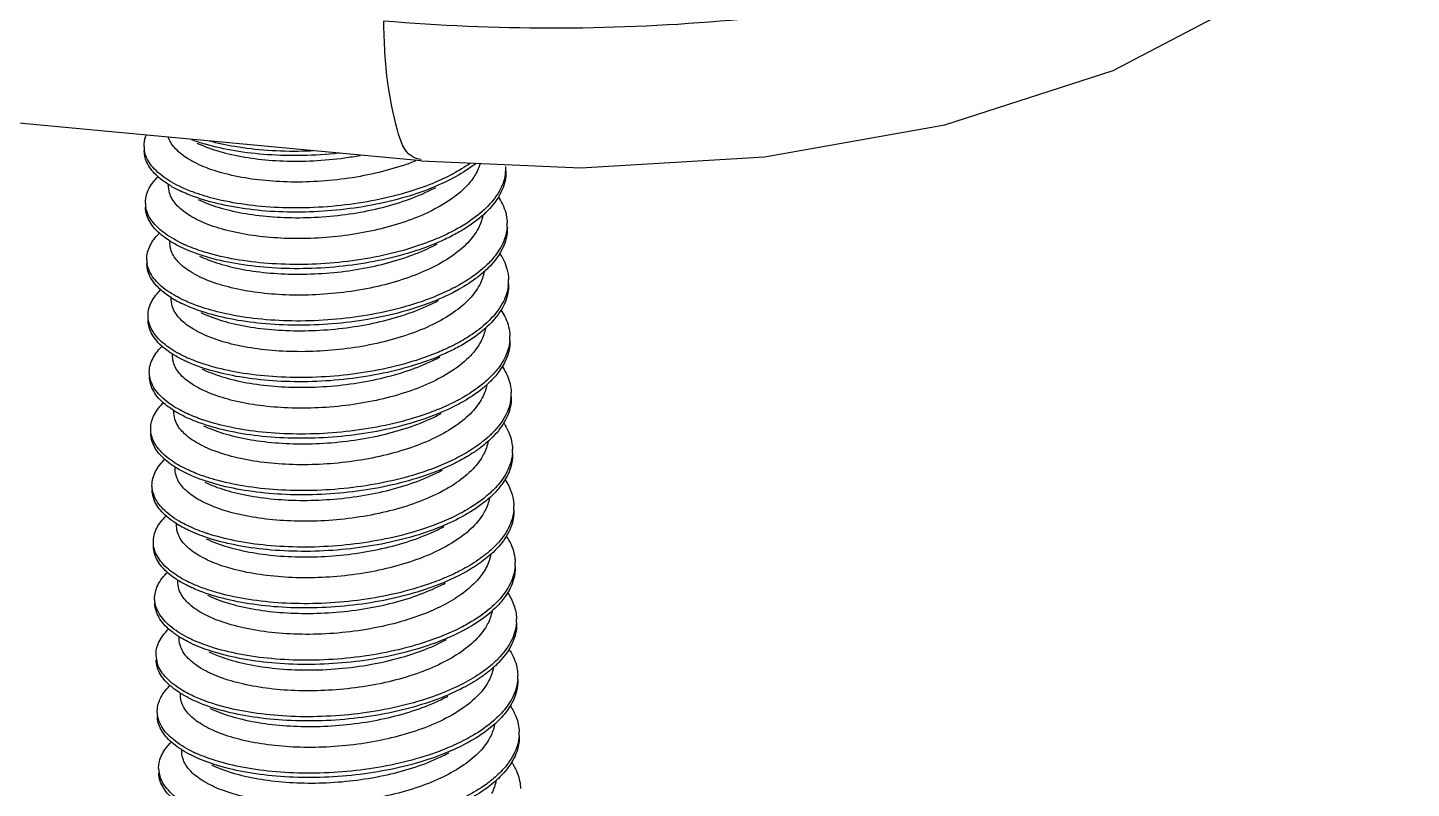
# Model space of a CAD drawing. Header units: millimetres. Extents: x 1690 to 2009, y -242 to -21.
# Drawn here: x 1798.99 to 1807.8, y -219.04 to -214.2 of the extents above; entities that cross this region are included whole.
import ezdxf

# ---------------------------------------------------------------- set-up
doc = ezdxf.new("R2010")
doc.units = ezdxf.units.MM
doc.layers.add('3_ALL_AXES', color=7, linetype='Continuous')

# ---------------------------------------------------------------- blocks, each defined once
blk = doc.blocks.new('u40')
at = {"color": 7, "linetype": 'Continuous'}
for p, q in [((-19.39, 21.7012), (-91.1897, 28.4318)), ((-19.2253, 17.9593), (-19.2272, 17.9585))]:
    blk.add_line(p, q, dxfattribs=at)
blk.add_lwpolyline([(-19.3901, 21.7012), (-18.3735, 21.6566), (-17.2035, 21.7264), (-16.0553, 21.9302), (-14.9838, 22.2761), (-14.1042, 22.7381), (-13.4417, 23.2962), (-13.0859, 23.7731)], dxfattribs=at)
for centre, radius, start, end in [((-20.9736, 21.7967), 0.1796, 181.81195, 190.26885), ((-19.9919, 23.109), 1.518, 288.78818, 292.0434), ((-19.5525, 22.336), 0.8287, 306.62037, 308.24956), ((-19.7808, 22.7311), 1.262, 297.74225, 297.88599), ((-19.1256, 21.658), 0.2759, 351.15681, 1.42581), ((-20.6355, 22.1262), 0.6804, 238.67599, 240.19567), ((-20.5883, 22.2098), 0.7764, 240.23764, 244.4834), ((-19.9492, 23.1091), 1.6761, 290.33703, 291.87548), ((-19.9142, 23.0212), 1.5814, 291.8848, 292.51994), ((-20.9731, 21.4338), 0.1715, 180.92944, 190.44722), ((-19.4376, 21.8735), 0.6606, 312.79873, 313.15156), ((-19.4284, 21.8638), 0.6473, 313.14919, 314.21271), ((-19.4043, 21.8128), 0.6137, 314.20166, 316.13038), ((-19.1114, 21.2991), 0.2703, 355.59217, 1.20668), ((-20.5137, 22.0185), 0.933, 245.38479, 245.83468), ((-20.9599, 21.0764), 0.1764, 181.7774, 190.35677), ((-19.7557, 21.995), 1.244, 297.74313, 298.39087), ((-19.1059, 20.9377), 0.2731, 352.4994, 1.47897), ((-20.6515, 21.3518), 0.6169, 237.56336, 238.64813), ((-20.6157, 21.4112), 0.6863, 238.67127, 240.89484), ((-20.5646, 21.5032), 0.7915, 240.90488, 244.46006), ((-19.098, 20.5791), 0.2737, 355.60421, 1.16608), ((-20.4941, 21.3049), 0.9401, 245.38424, 246.41141), ((-19.7307, 21.2593), 1.2264, 297.73889, 298.90223), ((-19.0863, 20.2175), 0.2704, 353.85145, 1.5158), ((-20.6369, 20.6278), 0.6125, 237.52375, 238.61911), ((-19.084, 19.859), 0.2766, 355.63265, 1.15056), ((-19.0667, 19.4974), 0.2677, 355.20691, 1.53375), ((-20.6212, 19.9054), 0.6099, 237.49137, 238.58491), ((-20.3472, 20.5477), 1.2854, 251.55138, 251.81162), ((-19.0695, 19.1388), 0.2789, 355.67293, 1.15825), ((-19.0448, 18.7773), 0.2627, 355.76476, 1.55231), ((-20.6047, 19.1844), 0.6089, 237.46773, 238.54836), ((-20.8942, 18.5552), 0.1829, 181.45984, 197.06564), ((-19.0543, 18.4186), 0.2805, 355.71978, 1.18602), ((-20.5784, 18.8532), 0.6429, 237.32867, 238.43461), ((-19.0259, 18.0574), 0.2607, 355.71472, 1.51633), ((-20.5879, 18.4639), 0.6086, 237.41152, 238.49736), ((-20.4646, 18.7181), 0.8674, 243.47315, 245.12101), ((-20.8751, 17.8357), 0.1852, 181.63641, 198.72227)]:
    blk.add_arc(centre, radius, start, end, dxfattribs=at)
for points, start_tangent, end_tangent in [([(-13.2987, 23.9935), (-13.8602, 23.5871), (-14.5903, 23.2312), (-15.4608, 22.9393), (-16.4384, 22.7226), (-17.4855, 22.5895), (-18.5621, 22.5452), (-19.6267, 22.5912)], (-0.739732, -0.672901), (-0.996237, 0.086673)), ([(-19.3891, 21.7086), (-19.4488, 21.7297), (-19.5394, 21.8955), (-19.6008, 22.1926), (-19.6267, 22.5912)], (-0.991898, 0.127039), (-0.015932, 0.999873)), ([(-21.1531, 21.7911), (-21.1526, 21.8094), (-21.1382, 21.8666)], (-0.030505, 0.999535), (0.38736, 0.921929)), ([(-19.503, 21.6719), (-19.6807, 21.6216), (-19.8746, 21.5863), (-20.0737, 21.5681), (-20.2663, 21.5671), (-20.447, 21.5821), (-20.6142, 21.6127), (-20.7586, 21.6574), (-20.872, 21.7131), (-20.9519, 21.777), (-20.9964, 21.8469), (-20.998, 21.8517)], (-0.946474, -0.322781), (-0.305204, 0.952287)), ([(-20.9892, 21.545), (-21.0764, 21.6114), (-21.1366, 21.6948), (-21.1524, 21.7641)], (-0.854114, 0.520086), (-0.030505, 0.999535)), ([(-20.9128, 21.5312), (-20.9743, 21.5628), (-21.077, 21.6384), (-21.1373, 21.7218), (-21.1503, 21.7647)], (-0.907852, 0.419291), (-0.177268, 0.984163)), ([(-19.9077, 21.7494), (-19.9148, 21.7487), (-20.1433, 21.7343), (-20.3666, 21.7397), (-20.5759, 21.7642), (-20.7629, 21.8063), (-20.8484, 21.8344)], (-0.994071, -0.108732), (-0.937781, 0.347227)), ([(-20.8161, 21.8141), (-20.7609, 21.7903), (-20.6161, 21.7456), (-20.4482, 21.715), (-20.267, 21.7002), (-20.0746, 21.7014), (-19.8758, 21.7198), (-19.7778, 21.7354)], (0.90195, -0.43184), (0.983701, 0.179813)), ([(-20.0761, 21.7635), (-20.1439, 21.7613), (-20.3672, 21.7667), (-20.5765, 21.7912), (-20.7384, 21.8263)], (-0.998974, -0.045285), (-0.965142, 0.261725)), ([(-19.076, 21.6854), (-19.1905, 21.6157)], (-0.816795, -0.576928), (-0.88388, -0.467715)), ([(-19.0582, 21.6709), (-19.1835, 21.5921)], (-0.802508, -0.596642), (-0.881157, -0.472824)), ([(-19.0126, 21.6835), (-19.0334, 21.632)], (-0.285538, -0.958367), (-0.458428, -0.888732)), ([(-21.1445, 21.431), (-21.1357, 21.4909), (-21.0844, 21.5775), (-21.0619, 21.6014)], (-0.017353, 0.999849), (0.717342, 0.696722)), ([(-19.1835, 21.5921), (-19.1899, 21.5887), (-19.3661, 21.5105), (-19.5676, 21.4484), (-19.7864, 21.4042), (-20.0139, 21.3794), (-20.2411, 21.3743), (-20.4589, 21.3888), (-20.6587, 21.4218), (-20.8326, 21.4717), (-20.9227, 21.5092)], (-0.881157, -0.472824), (-0.902037, 0.431659)), ([(-19.1933, 21.6142), (-19.3085, 21.5604)], (-0.88505, -0.465496), (-0.923735, -0.383032)), ([(-19.0334, 21.632), (-19.0546, 21.5964), (-19.0811, 21.5613), (-19.1126, 21.5272)], (-0.458428, -0.888732), (-0.71076, -0.703435)), ([(-18.8529, 21.6156), (-18.8931, 21.5054), (-18.9771, 21.3998)], (-0.154435, -0.988003), (-0.716723, -0.697358)), ([(-18.8491, 21.6379), (-18.8523, 21.5886), (-18.8925, 21.4784), (-18.9619, 21.3875)], (0.024343, -0.999704), (-0.692845, -0.721087)), ([(-19.1126, 21.5272), (-19.2177, 21.4432), (-19.3532, 21.3682), (-19.5117, 21.3061), (-19.6882, 21.2579), (-19.8761, 21.2249), (-20.0688, 21.2079), (-20.2587, 21.207), (-20.4399, 21.2222), (-20.6058, 21.2526), (-20.7471, 21.2962), (-20.8597, 21.3506), (-20.9413, 21.4147), (-20.9877, 21.4861), (-20.9969, 21.5345)], (-0.71076, -0.703435), (-0.02812, 0.999605)), ([(-20.7984, 21.4866), (-20.8332, 21.4987), (-20.9128, 21.5312)], (-0.950083, 0.311997), (-0.907852, 0.419291)), ([(-20.8076, 21.4541), (-20.7511, 21.4297), (-20.6078, 21.3856), (-20.4428, 21.3554), (-20.261, 21.3402), (-20.0681, 21.3413), (-19.8704, 21.3593), (-19.6794, 21.3938), (-19.5032, 21.4432), (-19.344, 21.5073), (-19.2957, 21.5318)], (0.901925, -0.431892), (0.88081, 0.473469)), ([(-19.3667, 21.5375), (-19.5682, 21.4754), (-19.7871, 21.4312), (-20.0146, 21.4064), (-20.2417, 21.4013), (-20.4595, 21.4158), (-20.6593, 21.4489), (-20.7984, 21.4866)], (-0.937598, -0.347721), (-0.950083, 0.311997)), ([(-20.9821, 21.1858), (-21.0186, 21.2101), (-21.1018, 21.2898), (-21.1411, 21.3757), (-21.1439, 21.404)], (-0.851951, 0.523622), (-0.017353, 0.999849)), ([(-18.8973, 21.47), (-18.8708, 21.4241), (-18.8416, 21.3144), (-18.8412, 21.3048)], (0.559242, -0.829004), (0.021528, -0.999768)), ([(-20.9023, 21.1702), (-21.0193, 21.2371), (-21.1024, 21.3168), (-21.1417, 21.4027)], (-0.909116, 0.416543), (-0.182549, 0.983197)), ([(-18.9887, 21.3888), (-19.1014, 21.3026), (-19.1865, 21.2533)], (-0.733741, -0.679429), (-0.88574, -0.464181)), ([(-18.9764, 21.3728), (-19.1008, 21.2756), (-19.1751, 21.232)], (-0.716723, -0.697358), (-0.88102, -0.47308)), ([(-18.9968, 21.355), (-19.025, 21.272)], (-0.164767, -0.986332), (-0.458428, -0.888732)), ([(-21.1363, 21.0709), (-21.1361, 21.0841), (-21.1087, 21.172), (-21.0522, 21.2425)], (-0.029707, 0.999559), (0.723037, 0.69081)), ([(-19.025, 21.272), (-19.0922, 21.1794), (-19.1959, 21.0921), (-19.3305, 21.0149), (-19.4876, 20.9513), (-19.6654, 20.9011), (-19.8595, 20.8659), (-20.0586, 20.8479), (-20.251, 20.847), (-20.4314, 20.8621), (-20.5981, 20.8927), (-20.7421, 20.9374), (-20.8554, 20.9931), (-20.9352, 21.0571), (-20.9796, 21.127), (-20.9885, 21.1744)], (-0.458428, -0.888732), (-0.028519, 0.999593)), ([(-19.1751, 21.232), (-19.2607, 21.19), (-19.4497, 21.1191), (-19.6605, 21.0652), (-19.8845, 21.03), (-20.113, 21.0145), (-20.3368, 21.0187), (-20.5472, 21.0421), (-20.7357, 21.0833), (-20.895, 21.1402), (-20.9143, 21.1491)], (-0.88102, -0.47308), (-0.902459, 0.430776)), ([(-19.1865, 21.2533), (-19.2613, 21.217), (-19.2982, 21.2011)], (-0.88574, -0.464181), (-0.923133, -0.384481)), ([(-18.8419, 21.2784), (-18.8578, 21.2034), (-18.9189, 21.0949), (-18.9764, 21.0323)], (-0.076403, -0.997077), (-0.728701, -0.684832)), ([(-18.8405, 21.2778), (-18.8572, 21.1764), (-18.9182, 21.0679), (-18.9624, 21.0182)], (0.021528, -0.999768), (-0.707804, -0.706409)), ([(-20.9143, 21.1491), (-20.9821, 21.1858)], (-0.902459, 0.430776), (-0.851951, 0.523622)), ([(-20.7877, 21.1258), (-20.8956, 21.1672)], (-0.95086, 0.309621), (-0.912359, 0.409392)), ([(-20.7992, 21.094), (-20.7441, 21.0702), (-20.6036, 21.0265), (-20.4386, 20.9959), (-20.2575, 20.9804), (-20.067, 20.9809), (-19.8731, 20.9977), (-19.6849, 21.0306), (-19.5079, 21.0788), (-19.3488, 21.141), (-19.2873, 21.1717)], (0.901931, -0.431881), (0.880799, 0.47349)), ([(-19.2982, 21.2011), (-19.4504, 21.1461), (-19.6611, 21.0922), (-19.8851, 21.057), (-20.1136, 21.0415), (-20.3375, 21.0457), (-20.5478, 21.0691), (-20.7364, 21.1103), (-20.7877, 21.1258)], (-0.923133, -0.384481), (-0.95086, 0.309621)), ([(-18.8917, 21.1141), (-18.843, 21.0129), (-18.8329, 20.9448)], (0.568595, -0.822618), (0.025226, -0.999682)), ([(-20.9824, 20.8311), (-21.0546, 20.8865), (-21.1174, 20.9696), (-21.1356, 21.0439)], (-0.843932, 0.53645), (-0.029707, 0.999559)), ([(-20.8961, 20.8112), (-20.9501, 20.8386), (-21.0552, 20.9135), (-21.1181, 20.9966), (-21.1335, 21.0447)], (-0.907658, 0.419711), (-0.178568, 0.983928)), ([(-18.9764, 21.0323), (-19.0224, 20.9928), (-19.1642, 20.9006)], (-0.728701, -0.684832), (-0.879715, -0.475502)), ([(-18.9624, 21.0182), (-19.0217, 20.9658), (-19.0415, 20.9506)], (-0.707804, -0.706409), (-0.802564, -0.596566)), ([(-18.988, 20.9969), (-19.0166, 20.9119)], (-0.156973, -0.987603), (-0.458428, -0.888732)), ([(-21.1276, 20.7109), (-21.1204, 20.7656), (-21.0718, 20.8524), (-21.0455, 20.8808)], (-0.018959, 0.99982), (0.716373, 0.697717)), ([(-19.0166, 20.9119), (-19.0829, 20.8202), (-19.1833, 20.7349), (-19.3151, 20.6582), (-19.4719, 20.5937), (-19.648, 20.5431), (-19.8377, 20.5077), (-20.0311, 20.4888), (-20.223, 20.4863), (-20.4069, 20.5), (-20.5769, 20.5296), (-20.7227, 20.5732), (-20.8379, 20.6276), (-20.9217, 20.6918), (-20.97, 20.7638), (-20.9801, 20.8144)], (-0.458428, -0.888732), (-0.029009, 0.999579)), ([(-19.1766, 20.894), (-19.2919, 20.8402)], (-0.885034, -0.465526), (-0.923817, -0.382835)), ([(-19.0415, 20.9506), (-19.1635, 20.8736), (-19.1666, 20.8719)], (-0.802564, -0.596566), (-0.881073, -0.47298)), ([(-18.8351, 20.9021), (-18.8726, 20.7917), (-18.9541, 20.6858), (-18.9687, 20.6716)], (-0.131218, -0.991354), (-0.729242, -0.684255)), ([(-18.8322, 20.9178), (-18.8345, 20.8751), (-18.872, 20.7647), (-18.9534, 20.6588), (-18.9564, 20.6558)], (0.025226, -0.999682), (-0.711665, -0.702519)), ([(-19.1666, 20.8719), (-19.338, 20.7946), (-19.5382, 20.7315), (-19.7563, 20.6862), (-19.9835, 20.6602), (-20.211, 20.6539), (-20.4296, 20.6673), (-20.6307, 20.6993), (-20.8063, 20.7482), (-20.9059, 20.789)], (-0.881073, -0.47298), (-0.901993, 0.431751)), ([(-20.7817, 20.7666), (-20.8069, 20.7752), (-20.8961, 20.8112)], (-0.950046, 0.31211), (-0.907658, 0.419711)), ([(-20.7907, 20.734), (-20.7265, 20.7067), (-20.5797, 20.6628), (-20.4092, 20.6331), (-20.2253, 20.6195), (-20.0345, 20.622), (-19.8398, 20.6411), (-19.649, 20.6768), (-19.473, 20.7277), (-19.3174, 20.7919), (-19.2789, 20.8116)], (0.901854, -0.43204), (0.880827, 0.473438)), ([(-19.2919, 20.8402), (-19.3386, 20.8216), (-19.5389, 20.7585), (-19.7569, 20.7132), (-19.9842, 20.6872), (-20.2116, 20.6809), (-20.4302, 20.6943), (-20.6313, 20.7263), (-20.7817, 20.7666)], (-0.923817, -0.382835), (-0.950046, 0.31211)), ([(-21.1238, 20.6774), (-21.1276, 20.7109)], (-0.211105, 0.977463), (-0.018959, 0.99982)), ([(-18.8809, 20.7507), (-18.8571, 20.7103), (-18.8252, 20.6009), (-18.8243, 20.5847)], (0.560935, -0.82786), (0.020766, -0.999784)), ([(-20.9653, 20.4657), (-20.9956, 20.4855), (-21.0812, 20.5648), (-21.1232, 20.6504), (-21.127, 20.6839)], (-0.85189, 0.523721), (-0.018959, 0.99982)), ([(-20.8857, 20.4502), (-20.9962, 20.5125), (-21.0818, 20.5918), (-21.1238, 20.6774)], (-0.909073, 0.416637), (-0.211105, 0.977463)), ([(-18.9687, 20.6716), (-19.0762, 20.5879), (-19.1698, 20.533)], (-0.729242, -0.684255), (-0.885868, -0.463938)), ([(-18.9564, 20.6558), (-19.0755, 20.5609), (-19.1582, 20.5119)], (-0.711665, -0.702519), (-0.881065, -0.472995)), ([(-18.9797, 20.6359), (-19.0081, 20.5519)], (-0.160902, -0.98697), (-0.458428, -0.888732)), ([(-19.0081, 20.5519), (-19.0756, 20.459), (-19.1799, 20.3714), (-19.3158, 20.2938), (-19.4744, 20.2299), (-19.6518, 20.1802), (-19.8454, 20.1454), (-20.0442, 20.1277), (-20.2366, 20.127), (-20.4169, 20.1423), (-20.582, 20.1728), (-20.7252, 20.2173), (-20.8384, 20.2729), (-20.9185, 20.3372), (-20.9629, 20.4073), (-20.9717, 20.4543)], (-0.458428, -0.888732), (-0.028339, 0.999598)), ([(-19.1698, 20.533), (-19.2341, 20.5016), (-19.2816, 20.4809)], (-0.885868, -0.463938), (-0.923171, -0.384389)), ([(-18.8251, 20.5582), (-18.8387, 20.4898), (-18.8972, 20.3811), (-18.9594, 20.3123)], (-0.076251, -0.997089), (-0.728694, -0.684839)), ([(-18.8237, 20.5577), (-18.8381, 20.4628), (-18.8966, 20.354), (-18.9453, 20.2984)], (0.020766, -0.999784), (-0.707488, -0.706725)), ([(-21.1194, 20.3508), (-21.1195, 20.3587), (-21.0947, 20.4468), (-21.0353, 20.5224)], (-0.02792, 0.99961), (0.723101, 0.690743)), ([(-20.8974, 20.429), (-20.9653, 20.4657)], (-0.90246, 0.430774), (-0.85189, 0.523721)), ([(-19.1582, 20.5119), (-19.2335, 20.4746), (-19.421, 20.4027), (-19.6307, 20.3478), (-19.8542, 20.3115), (-20.0826, 20.2947), (-20.307, 20.2978), (-20.5184, 20.3201), (-20.7085, 20.3603), (-20.8696, 20.4163), (-20.8974, 20.429)], (-0.881065, -0.472995), (-0.90246, 0.430774)), ([(-20.7712, 20.4058), (-20.8703, 20.4433)], (-0.950746, 0.309971), (-0.916396, 0.400273)), ([(-20.7823, 20.3739), (-20.7268, 20.35), (-20.5818, 20.3052), (-20.4134, 20.2747), (-20.2319, 20.2599), (-20.0395, 20.2612), (-19.8407, 20.2797), (-19.6473, 20.3152), (-19.4703, 20.3656), (-19.3145, 20.4291), (-19.2704, 20.4516)], (0.901947, -0.431847), (0.880818, 0.473454)), ([(-19.2816, 20.4809), (-19.4216, 20.4297), (-19.6313, 20.3748), (-19.8548, 20.3385), (-20.0832, 20.3217), (-20.3076, 20.3248), (-20.519, 20.3471), (-20.7091, 20.3873), (-20.7712, 20.4058)], (-0.923171, -0.384389), (-0.950746, 0.309971)), ([(-21.1167, 20.3247), (-21.1194, 20.3508)], (-0.179286, 0.983797), (-0.02792, 0.99961)), ([(-18.8743, 20.3932), (-18.828, 20.2992), (-18.816, 20.2247)], (0.56719, -0.823587), (0.025914, -0.999664)), ([(-20.9658, 20.1111), (-21.0327, 20.1617), (-21.0981, 20.2444), (-21.1188, 20.3238)], (-0.843564, 0.537029), (-0.02792, 0.99961)), ([(-20.8795, 20.0912), (-20.9258, 20.1144), (-21.0333, 20.1887), (-21.0987, 20.2714), (-21.1167, 20.3247)], (-0.907482, 0.42009), (-0.179286, 0.983797)), ([(-18.9453, 20.2984), (-18.9976, 20.2514), (-19.1373, 20.1586), (-19.1498, 20.1518)], (-0.707488, -0.706725), (-0.880999, -0.473117)), ([(-18.9594, 20.3123), (-18.9983, 20.2785), (-19.1379, 20.1856)], (-0.728694, -0.684839), (-0.875414, -0.483374)), ([(-18.9714, 20.2755), (-18.9997, 20.1918)], (-0.162524, -0.986705), (-0.458428, -0.888732)), ([(-18.9997, 20.1918), (-19.0661, 20.1001), (-19.1664, 20.0148), (-19.2979, 19.9383), (-19.4544, 19.8738), (-19.6304, 19.8232), (-19.8204, 19.7877), (-20.0139, 19.7687), (-20.2055, 19.7662), (-20.3895, 19.7798), (-20.5597, 19.8095), (-20.7059, 19.8531), (-20.8212, 19.9075), (-20.905, 19.9717), (-20.9532, 20.0438), (-20.9632, 20.0943)], (-0.458428, -0.888732), (-0.028987, 0.99958)), ([(-19.1598, 20.1738), (-19.2752, 20.1199)], (-0.885047, -0.465501), (-0.923889, -0.38266)), ([(-18.8174, 20.1885), (-18.8523, 20.0781), (-18.9312, 19.9717), (-18.9517, 19.9515)], (-0.107698, -0.994184), (-0.728994, -0.68452)), ([(-18.8153, 20.1977), (-18.8168, 20.1615), (-18.8517, 20.0511), (-18.9306, 19.9447), (-18.9392, 19.936)], (0.025914, -0.999664), (-0.710947, -0.703246)), ([(-21.1107, 19.9908), (-21.105, 20.0402), (-21.0591, 20.1273), (-21.0291, 20.1602)], (-0.021047, 0.999778), (0.715343, 0.698774)), ([(-20.889, 20.0689), (-20.9252, 20.0873), (-20.9558, 20.105)], (-0.901969, 0.4318), (-0.853676, 0.520804)), ([(-19.1498, 20.1518), (-19.31, 20.0788), (-19.5089, 20.0146), (-19.7262, 19.9682), (-19.9531, 19.941), (-20.1808, 19.9336), (-20.4002, 19.9459), (-20.6025, 19.9768), (-20.7799, 20.0247), (-20.889, 20.0689)], (-0.880999, -0.473117), (-0.901969, 0.4318)), ([(-20.7651, 20.0466), (-20.7805, 20.0517), (-20.8795, 20.0912)], (-0.950029, 0.312161), (-0.907482, 0.42009)), ([(-20.7739, 20.0138), (-20.7178, 19.9897), (-20.5745, 19.9454), (-20.4096, 19.9152), (-20.2281, 19.9), (-20.0353, 19.901), (-19.8375, 19.9189), (-19.6461, 19.9535), (-19.47, 20.0028), (-19.3108, 20.0668), (-19.262, 20.0915)], (0.901931, -0.43188), (0.880808, 0.473474)), ([(-19.2752, 20.1199), (-19.3106, 20.1058), (-19.5096, 20.0416), (-19.7268, 19.9952), (-19.9538, 19.968), (-20.1814, 19.9606), (-20.4008, 19.9729), (-20.6032, 20.0038), (-20.7651, 20.0466)], (-0.923889, -0.38266), (-0.950029, 0.312161)), ([(-18.8645, 20.0313), (-18.8435, 19.9965), (-18.8089, 19.8873), (-18.8075, 19.8646)], (0.562454, -0.826828), (0.020432, -0.999791)), ([(-21.1057, 19.9521), (-21.1107, 19.9908)], (-0.239312, 0.970943), (-0.021047, 0.999778)), ([(-20.9485, 19.7456), (-20.9723, 19.761), (-21.0604, 19.8397), (-21.1051, 19.9251), (-21.1101, 19.9638)], (-0.85188, 0.523737), (-0.021047, 0.999778)), ([(-20.869, 19.7302), (-20.9729, 19.788), (-21.0611, 19.8667), (-21.1057, 19.9521)], (-0.908974, 0.416853), (-0.239312, 0.970943)), ([(-18.9517, 19.9515), (-19.051, 19.8733), (-19.1532, 19.8128)], (-0.728994, -0.68452), (-0.886001, -0.463683)), ([(-18.9392, 19.936), (-19.0206, 19.8672)], (-0.710947, -0.703246), (-0.80693, -0.590648)), ([(-18.9628, 19.9166), (-18.9913, 19.8318)], (-0.157607, -0.987502), (-0.458428, -0.888732)), ([(-18.9913, 19.8318), (-19.0588, 19.7389), (-19.1632, 19.6511), (-19.2993, 19.5735), (-19.4581, 19.5096), (-19.635, 19.4601), (-19.8282, 19.4254), (-20.0269, 19.4076), (-20.2194, 19.4069), (-20.3999, 19.4222), (-20.5647, 19.4526), (-20.7079, 19.497), (-20.8212, 19.5526), (-20.9015, 19.6169), (-20.946, 19.6872), (-20.9548, 19.7341)], (-0.458428, -0.888732), (-0.028287, 0.9996)), ([(-19.0206, 19.8672), (-19.0504, 19.8463), (-19.1413, 19.7917)], (-0.80693, -0.590648), (-0.881114, -0.472904)), ([(-18.8082, 19.838), (-18.8198, 19.7762), (-18.8756, 19.6672), (-18.9425, 19.5922)], (-0.075822, -0.997121), (-0.728643, -0.684894)), ([(-18.8069, 19.8376), (-18.8191, 19.7492), (-18.875, 19.6402), (-18.9281, 19.5786)], (0.020432, -0.999791), (-0.707135, -0.707078)), ([(-21.1026, 19.6307), (-21.1026, 19.6334), (-21.0805, 19.7215), (-21.0184, 19.8023)], (-0.02517, 0.999683), (0.722678, 0.691185)), ([(-20.8806, 19.7089), (-20.9485, 19.7456)], (-0.90243, 0.430836), (-0.85188, 0.523737)), ([(-19.1413, 19.7917), (-19.2064, 19.7592), (-19.3923, 19.6864), (-19.6009, 19.6304), (-19.8238, 19.5929), (-20.0522, 19.575), (-20.2771, 19.5769), (-20.4895, 19.5981), (-20.6811, 19.6373), (-20.8442, 19.6925), (-20.8806, 19.7089)], (-0.881114, -0.472904), (-0.90243, 0.430836)), ([(-20.7546, 19.6858), (-20.8448, 19.7195), (-20.869, 19.7302)], (-0.950628, 0.310332), (-0.908974, 0.416853)), ([(-20.7654, 19.6538), (-20.7045, 19.6277), (-20.5613, 19.5842), (-20.3937, 19.5542), (-20.2101, 19.5396), (-20.017, 19.5414), (-19.8213, 19.5599), (-19.6321, 19.5947), (-19.4552, 19.6449), (-19.2968, 19.7094), (-19.2536, 19.7315)], (0.901879, -0.43199), (0.880827, 0.473437)), ([(-19.2649, 19.7607), (-19.393, 19.7134), (-19.6015, 19.6574), (-19.8245, 19.62), (-20.0529, 19.602), (-20.2778, 19.6039), (-20.4902, 19.6251), (-20.6817, 19.6643), (-20.7546, 19.6858)], (-0.923234, -0.384239), (-0.950628, 0.310332)), ([(-19.1532, 19.8128), (-19.207, 19.7862), (-19.2649, 19.7607)], (-0.886001, -0.463683), (-0.923234, -0.384239)), ([(-18.8569, 19.6723), (-18.8132, 19.5856), (-18.7991, 19.5045)], (0.565494, -0.824753), (0.026331, -0.999653)), ([(-21.0999, 19.6047), (-21.1026, 19.6307)], (-0.179258, 0.983802), (-0.02517, 0.999683)), ([(-20.949, 19.3911), (-21.0106, 19.4369), (-21.0786, 19.5192), (-21.1019, 19.6037)], (-0.843264, 0.5375), (-0.02517, 0.999683)), ([(-20.8629, 19.3712), (-20.9013, 19.3902), (-21.0112, 19.4639), (-21.0792, 19.5462), (-21.0999, 19.6047)], (-0.907333, 0.420412), (-0.179258, 0.983802)), ([(-18.9425, 19.5922), (-18.9743, 19.5642), (-19.1118, 19.4707), (-19.1431, 19.4536)], (-0.728643, -0.684894), (-0.885088, -0.465424)), ([(-18.9281, 19.5786), (-18.9737, 19.5372), (-19.1112, 19.4437), (-19.1329, 19.4317)], (-0.707135, -0.707078), (-0.880949, -0.473212)), ([(-18.9546, 19.5545), (-18.9828, 19.4717)], (-0.165734, -0.98617), (-0.458428, -0.888732)), ([(-18.9828, 19.4717), (-19.0492, 19.38), (-19.1496, 19.2946), (-19.2799, 19.2187), (-19.4356, 19.1544), (-19.6114, 19.1035), (-19.8019, 19.0678), (-19.9963, 19.0486), (-20.1871, 19.046), (-20.3711, 19.0595), (-20.542, 19.0891), (-20.6893, 19.1331), (-20.8052, 19.1879), (-20.8885, 19.2521), (-20.9364, 19.324), (-20.9463, 19.3742)], (-0.458428, -0.888732), (-0.028862, 0.999583)), ([(-18.7999, 19.475), (-18.8321, 19.3644), (-18.9085, 19.2577), (-18.9348, 19.2315)], (-0.084018, -0.996464), (-0.728821, -0.684704)), ([(-18.7984, 19.4775), (-18.7993, 19.448), (-18.8315, 19.3374), (-18.9078, 19.2307), (-18.922, 19.2162)], (0.026331, -0.999653), (-0.710322, -0.703877)), ([(-21.0939, 19.2707), (-21.0895, 19.3149), (-21.0462, 19.4021), (-21.0129, 19.4395)], (-0.023383, 0.999727), (0.714223, 0.699918)), ([(-20.8721, 19.3488), (-20.9007, 19.3632), (-20.9391, 19.3849)], (-0.901972, 0.431795), (-0.853368, 0.521309)), ([(-19.1329, 19.4317), (-19.2821, 19.363), (-19.4797, 19.2978), (-19.6961, 19.2503), (-19.9227, 19.222), (-20.1506, 19.2134), (-20.3707, 19.2245), (-20.5743, 19.2543), (-20.7533, 19.3013), (-20.8721, 19.3488)], (-0.880949, -0.473212), (-0.901972, 0.431795)), ([(-19.2586, 19.3997), (-19.2827, 19.39), (-19.4803, 19.3248), (-19.6967, 19.2774), (-19.9233, 19.249), (-20.1512, 19.2404), (-20.3713, 19.2515), (-20.5749, 19.2814), (-20.7484, 19.3265)], (-0.923948, -0.382518), (-0.950034, 0.312146)), ([(-19.1431, 19.4536), (-19.2586, 19.3997)], (-0.885088, -0.465424), (-0.923948, -0.382518)), ([(-20.754, 19.3283), (-20.8629, 19.3712)], (-0.948607, 0.316457), (-0.907333, 0.420412)), ([(-20.757, 19.2937), (-20.6927, 19.2664), (-20.546, 19.2226), (-20.3756, 19.1929), (-20.1916, 19.1793), (-20.0007, 19.1818), (-19.8063, 19.2008), (-19.6155, 19.2365), (-19.4395, 19.2873), (-19.2838, 19.3516), (-19.2451, 19.3714)], (0.901853, -0.432044), (0.880828, 0.473437)), ([(-18.8481, 19.3119), (-18.8301, 19.2827), (-18.7928, 19.1738), (-18.7906, 19.1445)], (0.563829, -0.825891), (0.020496, -0.99979)), ([(-21.0874, 19.2268), (-21.0939, 19.2707)], (-0.26712, 0.963663), (-0.023383, 0.999727)), ([(-20.9317, 19.0255), (-20.9489, 19.0365), (-21.0395, 19.1147), (-21.0868, 19.1998), (-21.0932, 19.2437)], (-0.851925, 0.523664), (-0.023383, 0.999727)), ([(-20.8524, 19.0102), (-20.9496, 19.0635), (-21.0402, 19.1417), (-21.0874, 19.2268)], (-0.908832, 0.417161), (-0.26712, 0.963663)), ([(-18.9348, 19.2315), (-19.026, 19.1587), (-19.1365, 19.0926)], (-0.728821, -0.684704), (-0.886124, -0.463448)), ([(-18.922, 19.2162), (-19.0042, 19.1467)], (-0.710322, -0.703877), (-0.807327, -0.590104)), ([(-18.7914, 19.1178), (-18.801, 19.0627), (-18.8542, 18.9534), (-18.9505, 18.8499), (-19.0858, 18.7557), (-19.1264, 18.7334)], (-0.075194, -0.997169), (-0.885148, -0.465309)), ([(-19.0042, 19.1467), (-19.0254, 19.1317), (-19.1245, 19.0716)], (-0.807327, -0.590104), (-0.88116, -0.472819)), ([(-18.9458, 19.197), (-18.9744, 19.1116)], (-0.155381, -0.987855), (-0.458428, -0.888732)), ([(-18.79, 19.1175), (-18.8004, 19.0357), (-18.8536, 18.9264), (-18.9109, 18.8588)], (0.020496, -0.99979), (-0.706774, -0.707439)), ([(-21.0857, 18.9106), (-21.0662, 18.9962), (-21.0017, 19.082)], (-0.021756, 0.999763), (0.721754, 0.69215)), ([(-20.8637, 18.9887), (-20.9317, 19.0255)], (-0.902378, 0.430945), (-0.851925, 0.523664)), ([(-19.1245, 19.0716), (-19.1794, 19.0439), (-19.3638, 18.9702), (-19.5712, 18.9131), (-19.7935, 18.8745), (-20.0219, 18.8554), (-20.2472, 18.8561), (-20.4606, 18.8762), (-20.6536, 18.9144), (-20.8186, 18.9687), (-20.8637, 18.9887)], (-0.88116, -0.472819), (-0.902378, 0.430945)), ([(-19.2483, 19.0405), (-19.3644, 18.9972), (-19.5719, 18.9401), (-19.7942, 18.9015), (-20.0225, 18.8824), (-20.2478, 18.8832), (-20.4612, 18.9032), (-20.6542, 18.9414), (-20.738, 18.9658)], (-0.923306, -0.384065), (-0.950511, 0.31069)), ([(-18.9744, 19.1116), (-19.0325, 19.0289), (-19.1201, 18.9498), (-19.234, 18.8779), (-19.3682, 18.8162), (-19.5171, 18.7659)], (-0.458428, -0.888732), (-0.961322, -0.275429)), ([(-19.1365, 19.0926), (-19.18, 19.0709), (-19.2483, 19.0405)], (-0.886124, -0.463448), (-0.923306, -0.384065)), ([(-19.5171, 18.7659), (-19.7116, 18.7209), (-19.9187, 18.6935), (-20.1251, 18.685), (-20.32, 18.6948), (-20.4991, 18.7216), (-20.6567, 18.7643), (-20.7837, 18.8203), (-20.8744, 18.8863), (-20.9264, 18.9598), (-20.9379, 19.014)], (-0.961322, -0.275429), (-0.030782, 0.999526)), ([(-20.738, 18.9658), (-20.8192, 18.9957), (-20.8524, 19.0102)], (-0.950511, 0.31069), (-0.908832, 0.417161)), ([(-20.7486, 18.9337), (-20.6927, 18.9096), (-20.5475, 18.8649), (-20.3788, 18.8343), (-20.1968, 18.8196), (-20.0043, 18.8211), (-19.8056, 18.8397), (-19.6123, 18.8752), (-19.4355, 18.9257), (-19.2801, 18.9892), (-19.2367, 19.0113)], (0.901943, -0.431854), (0.88082, 0.473452)), ([(-18.8393, 18.9512), (-18.7985, 18.8719), (-18.7822, 18.7844)], (0.563449, -0.826151), (0.026405, -0.999651)), ([(-21.0831, 18.8847), (-21.0856, 18.9081), (-21.0857, 18.9106)], (-0.178373, 0.983963), (-0.021756, 0.999763)), ([(-20.9322, 18.671), (-20.9883, 18.7122), (-21.0589, 18.7941), (-21.085, 18.8811), (-21.0851, 18.8836)], (-0.843046, 0.537842), (-0.021756, 0.999763)), ([(-20.8462, 18.6511), (-20.8767, 18.666), (-20.989, 18.7392), (-21.0595, 18.8211), (-21.0831, 18.8847)], (-0.907217, 0.420663), (-0.178373, 0.983963)), ([(-18.9109, 18.8588), (-18.9498, 18.8229), (-19.0852, 18.7287), (-19.116, 18.7116)], (-0.706774, -0.707439), (-0.880914, -0.473277)), ([(-18.9381, 18.8327), (-18.966, 18.7516)], (-0.172605, -0.984991), (-0.458428, -0.888732)), ([(-21.077, 18.5505), (-21.0737, 18.5896), (-21.0331, 18.6769), (-20.9954, 18.72)], (-0.025723, 0.999669), (0.716132, 0.697965)), ([(-18.966, 18.7516), (-19.0323, 18.6599), (-19.1328, 18.5745), (-19.2629, 18.4987), (-19.4182, 18.4344), (-19.5939, 18.3836), (-19.7846, 18.3477), (-19.9793, 18.3285), (-20.1699, 18.3259), (-20.3538, 18.3394), (-20.5249, 18.369), (-20.6726, 18.413), (-20.7887, 18.468), (-20.8719, 18.5322), (-20.9196, 18.604), (-20.9295, 18.6541)], (-0.458428, -0.888732), (-0.028813, 0.999585)), ([(-19.2419, 18.6795), (-19.255, 18.6742), (-19.4512, 18.6081)], (-0.923996, -0.382401), (-0.963416, -0.268012)), ([(-19.116, 18.7116), (-19.2543, 18.6472), (-19.4505, 18.5811)], (-0.880914, -0.473277), (-0.963416, -0.268012)), ([(-19.1264, 18.7334), (-19.2419, 18.6795)], (-0.885148, -0.465309), (-0.923996, -0.382401)), ([(-18.7828, 18.7579), (-18.8121, 18.6508), (-18.8859, 18.5437), (-18.9178, 18.5115)], (-0.073896, -0.997266), (-0.728713, -0.68482)), ([(-18.7816, 18.7574), (-18.7819, 18.7345), (-18.8115, 18.6238), (-18.8853, 18.5167), (-18.9048, 18.4964)], (0.026405, -0.999651), (-0.709762, -0.704441)), ([(-20.8553, 18.6287), (-20.8761, 18.639), (-20.9224, 18.6649)], (-0.902005, 0.431725), (-0.853039, 0.521847)), ([(-19.4505, 18.5811), (-19.666, 18.5325), (-19.8923, 18.503), (-20.1204, 18.4932), (-20.3412, 18.5032), (-20.546, 18.532), (-20.7267, 18.578), (-20.8553, 18.6287)], (-0.963416, -0.268012), (-0.902005, 0.431725)), ([(-20.7273, 18.605), (-20.8462, 18.6511)], (-0.951168, 0.308674), (-0.907217, 0.420663)), ([(-19.4512, 18.6081), (-19.6667, 18.5595), (-19.8929, 18.53), (-20.121, 18.5202), (-20.3418, 18.5302), (-20.5466, 18.559), (-20.7273, 18.605)], (-0.963416, -0.268012), (-0.951168, 0.308674)), ([(-19.5118, 18.5391), (-19.3628, 18.5894), (-19.2283, 18.6513)], (0.961322, 0.275429), (0.880758, 0.473567)), ([(-18.8317, 18.5923), (-18.8168, 18.5689), (-18.7769, 18.4602), (-18.7738, 18.4244)], (0.565091, -0.825028), (0.020904, -0.999781)), ([(-20.9254, 18.3121), (-21.0185, 18.3898), (-21.0684, 18.4745), (-21.0764, 18.5235)], (-0.841752, 0.539865), (-0.025723, 0.999669)), ([(-20.8358, 18.2902), (-20.926, 18.3391), (-21.0191, 18.4168), (-21.069, 18.5015)], (-0.908659, 0.417538), (-0.294484, 0.955656)), ([(-20.7401, 18.5736), (-20.6516, 18.5375), (-20.4935, 18.4947), (-20.3142, 18.4679), (-20.1195, 18.4582), (-19.9131, 18.4666), (-19.7061, 18.4941), (-19.5118, 18.5391)], (0.901693, -0.432377), (0.961322, 0.275429)), ([(-18.9178, 18.5115), (-19.0011, 18.4442), (-19.1199, 18.3724)], (-0.728713, -0.68482), (-0.88623, -0.463245)), ([(-18.9877, 18.4263), (-19.0005, 18.4172), (-19.1076, 18.3515)], (-0.807663, -0.589644), (-0.881197, -0.472749)), ([(-18.9048, 18.4964), (-18.9877, 18.4263)], (-0.709762, -0.704441), (-0.807663, -0.589644)), ([(-18.9289, 18.4773), (-18.9575, 18.3915)], (-0.153646, -0.988126), (-0.458428, -0.888732)), ([(-21.0688, 18.1905), (-21.0518, 18.2709), (-20.9902, 18.3566), (-20.9849, 18.3618)], (-0.018982, 0.99982), (0.720884, 0.693056)), ([(-18.9575, 18.3915), (-19.0252, 18.2984), (-19.13, 18.2105), (-19.2665, 18.1328), (-19.4258, 18.0689), (-19.6019, 18.0197), (-19.793, 17.9853), (-19.9906, 17.9674), (-20.1832, 17.9665), (-20.3648, 17.9818), (-20.5294, 18.012), (-20.6722, 18.056), (-20.7859, 18.1114), (-20.867, 18.1759), (-20.9123, 18.2469), (-20.9211, 18.2939)], (-0.458428, -0.888732), (-0.028092, 0.999605)), ([(-19.1076, 18.3515), (-19.1525, 18.3286), (-19.3353, 18.254), (-19.5416, 18.1959), (-19.7632, 18.1561), (-19.9915, 18.1359), (-20.2173, 18.1354), (-20.4316, 18.1544), (-20.626, 18.1915), (-20.7928, 18.2449), (-20.8468, 18.2686)], (-0.881197, -0.472749), (-0.902312, 0.431084)), ([(-19.1199, 18.3724), (-19.1531, 18.3556), (-19.2316, 18.3202)], (-0.88623, -0.463245), (-0.923386, -0.383872)), ([(-18.7745, 18.3976), (-18.7824, 18.3491), (-18.833, 18.2397), (-18.9085, 18.1523)], (-0.074457, -0.997224), (-0.728325, -0.685232)), ([(-18.7732, 18.3974), (-18.7817, 18.3221), (-18.8324, 18.2127), (-18.8937, 18.139)], (0.020904, -0.999781), (-0.706349, -0.707864)), ([(-20.8468, 18.2686), (-20.9149, 18.3055)], (-0.902312, 0.431084), (-0.852015, 0.523518)), ([(-20.7214, 18.2458), (-20.7935, 18.272), (-20.8358, 18.2902)], (-0.9504, 0.31103), (-0.908659, 0.417538)), ([(-20.7317, 18.2136), (-20.6712, 18.1877), (-20.528, 18.1441), (-20.3607, 18.114), (-20.1772, 18.0994), (-19.9841, 18.1011), (-19.7881, 18.1196), (-19.5989, 18.1543), (-19.4221, 18.2044), (-19.2636, 18.2689), (-19.2198, 18.2912)], (0.901882, -0.431982), (0.880826, 0.47344)), ([(-19.2316, 18.3202), (-19.3359, 18.281), (-19.5422, 18.2229), (-19.7639, 18.1831), (-19.9921, 18.1629), (-20.2179, 18.1624), (-20.4322, 18.1814), (-20.6267, 18.2185), (-20.7214, 18.2458)], (-0.923386, -0.383872), (-0.9504, 0.31103)), ([(-21.0663, 18.1647), (-21.0685, 18.1827), (-21.0688, 18.1905)], (-0.176586, 0.984285), (-0.018982, 0.99982)), ([(-20.9157, 17.9511), (-20.9659, 17.9874), (-21.0391, 18.0689), (-21.0679, 18.1557), (-21.0682, 18.1635)], (-0.84252, 0.538666), (-0.018982, 0.99982)), ([(-20.852, 17.9419), (-20.9666, 18.0144), (-21.0397, 18.0959), (-21.0663, 18.1647)], (-0.894663, 0.446742), (-0.176586, 0.984285)), ([(-18.9085, 18.1523), (-18.9268, 18.1357), (-19.0599, 18.0409), (-19.1098, 18.0132)], (-0.728325, -0.685232), (-0.885241, -0.465133)), ([(-18.8218, 18.23), (-18.784, 18.1582), (-18.7653, 18.0643)], (0.561016, -0.827805), (0.026083, -0.99966)), ([(-18.8937, 18.139), (-18.9261, 18.1087), (-19.0593, 18.0139), (-19.0992, 17.9915)], (-0.706349, -0.707864), (-0.88091, -0.473284)), ([(-18.9216, 18.1105), (-18.9491, 18.0315)], (-0.181019, -0.98348), (-0.458428, -0.888732)), ([(-21.0602, 17.8304), (-21.0579, 17.8642), (-21.0199, 17.9517), (-20.9779, 18.0005)], (-0.027821, 0.999613), (0.718232, 0.695804)), ([(-18.9491, 18.0315), (-19.0156, 17.9395), (-19.1169, 17.8537), (-19.2471, 17.7781), (-19.4022, 17.714), (-19.5783, 17.6632), (-19.7701, 17.6272), (-19.9667, 17.6082), (-20.1576, 17.6059), (-20.3413, 17.6198), (-20.512, 17.6498), (-20.6591, 17.6942), (-20.7746, 17.7496), (-20.8562, 17.8133), (-20.903, 17.8845), (-20.9126, 17.9339)], (-0.458428, -0.888732), (-0.028749, 0.999587)), ([(-19.0992, 17.9915), (-19.2266, 17.9315), (-19.4214, 17.8644), (-19.636, 17.8148), (-19.8619, 17.7841), (-20.0901, 17.7732), (-20.3116, 17.7819), (-20.5176, 17.8096), (-20.6999, 17.8547), (-20.8384, 17.9086)], (-0.88091, -0.473284), (-0.902074, 0.431581)), ([(-19.1098, 18.0132), (-19.2253, 17.9593)], (-0.885241, -0.465133), (-0.924008, -0.382374)), ([(-18.7659, 18.0379), (-18.7922, 17.9371), (-18.8635, 17.8298), (-18.9008, 17.7915)], (-0.074583, -0.997215), (-0.728659, -0.684877)), ([(-18.7647, 18.0373), (-18.7647, 18.0209), (-18.7916, 17.9101), (-18.8629, 17.8028), (-18.8877, 17.7766)], (0.026083, -0.99966), (-0.709272, -0.704935)), ([(-20.8384, 17.9086), (-20.8514, 17.9149), (-20.9059, 17.945)], (-0.902074, 0.431581), (-0.852576, 0.522603)), ([(-20.7107, 17.885), (-20.8295, 17.9311)], (-0.951161, 0.308694), (-0.907139, 0.420831)), ([(-20.7233, 17.8535), (-20.6588, 17.8261), (-20.5123, 17.7824), (-20.342, 17.7527), (-20.158, 17.739), (-19.9669, 17.7415), (-19.7727, 17.7605), (-19.5821, 17.7962), (-19.406, 17.847), (-19.2501, 17.9113), (-19.2114, 17.9312)], (0.901851, -0.432048), (0.880828, 0.473436)), ([(-19.2272, 17.9585), (-19.4221, 17.8914), (-19.6367, 17.8418), (-19.8625, 17.8111), (-20.0907, 17.8002), (-20.3122, 17.8089), (-20.5182, 17.8367), (-20.7006, 17.8817), (-20.7107, 17.885)], (-0.924521, -0.381132), (-0.951161, 0.308694)), ([(-20.9018, 17.5876), (-20.9973, 17.6648), (-21.0498, 17.7493), (-21.0595, 17.8034)], (-0.848724, 0.528835), (-0.027821, 0.999613)), ([(-18.8152, 17.8728), (-18.8037, 17.8551), (-18.7612, 17.7466), (-18.7569, 17.7042)], (0.566271, -0.824219), (0.021586, -0.999767)), ([(-20.8192, 17.5702), (-20.9024, 17.6146), (-20.9979, 17.6918), (-21.0504, 17.7763)], (-0.908465, 0.417961), (-0.321359, 0.946957)), ([(-18.9008, 17.7915), (-18.9763, 17.7297), (-19.1032, 17.6521)], (-0.728659, -0.684877), (-0.886312, -0.463089)), ([(-18.9713, 17.7059), (-18.9757, 17.7027), (-19.0907, 17.6314)], (-0.807923, -0.589288), (-0.881221, -0.472705)), ([(-18.8877, 17.7766), (-18.9713, 17.7059)], (-0.709272, -0.704935), (-0.807923, -0.589288)), ([(-18.9119, 17.7578), (-18.9407, 17.6714)], (-0.150784, -0.988567), (-0.458428, -0.888732))]:
    blk.add_spline(points, degree=3, dxfattribs=dict(at, start_tangent=start_tangent, end_tangent=end_tangent))
at = {"layer": '3_ALL_AXES', "color": 7, "linetype": 'Continuous'}
for p, q in [((-20.9971, 21.5344), (-20.9976, 21.5534)), ((-20.9887, 21.1744), (-20.9891, 21.1928)), ((-20.9803, 20.8143), (-20.9807, 20.8338)), ((-20.9718, 20.4543), (-20.9723, 20.4721)), ((-20.9634, 20.0942), (-20.9639, 20.1141)), ((-20.955, 19.7341), (-20.9554, 19.7514)), ((-20.9465, 19.3741), (-20.947, 19.3942)), ((-20.9381, 19.014), (-20.9385, 19.0307)), ((-20.9297, 18.654), (-20.9301, 18.6742)), ((-20.9212, 18.2939), (-20.9216, 18.31)), ((-20.9128, 17.9338), (-20.9133, 17.9549))]:
    blk.add_line(p, q, dxfattribs=at)

msp = doc.modelspace()

# ---------------------------------------------------------------- block references
msp.add_blockref('u40', (1820.8852, -236.7483))

doc.saveas('drawing.dxf')
